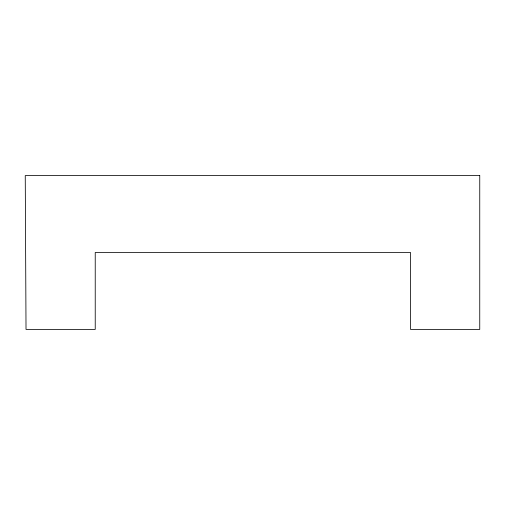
<?xml version="1.0" encoding="UTF-8"?>
<svg xmlns="http://www.w3.org/2000/svg" width="505" height="505" viewBox="0 0 505 505"><rect width="100%" height="100%" fill="white"/><g stroke="black" fill="none" stroke-linecap="round" stroke-linejoin="round"><path stroke-width="0.76" d="M479.75 175.595L25.25 175.595L26.02 329.405L95.23 329.405L95.23 252.5L410.54 252.5L410.54 329.405L479.75 329.405L479.75 175.595"/></g></svg>
